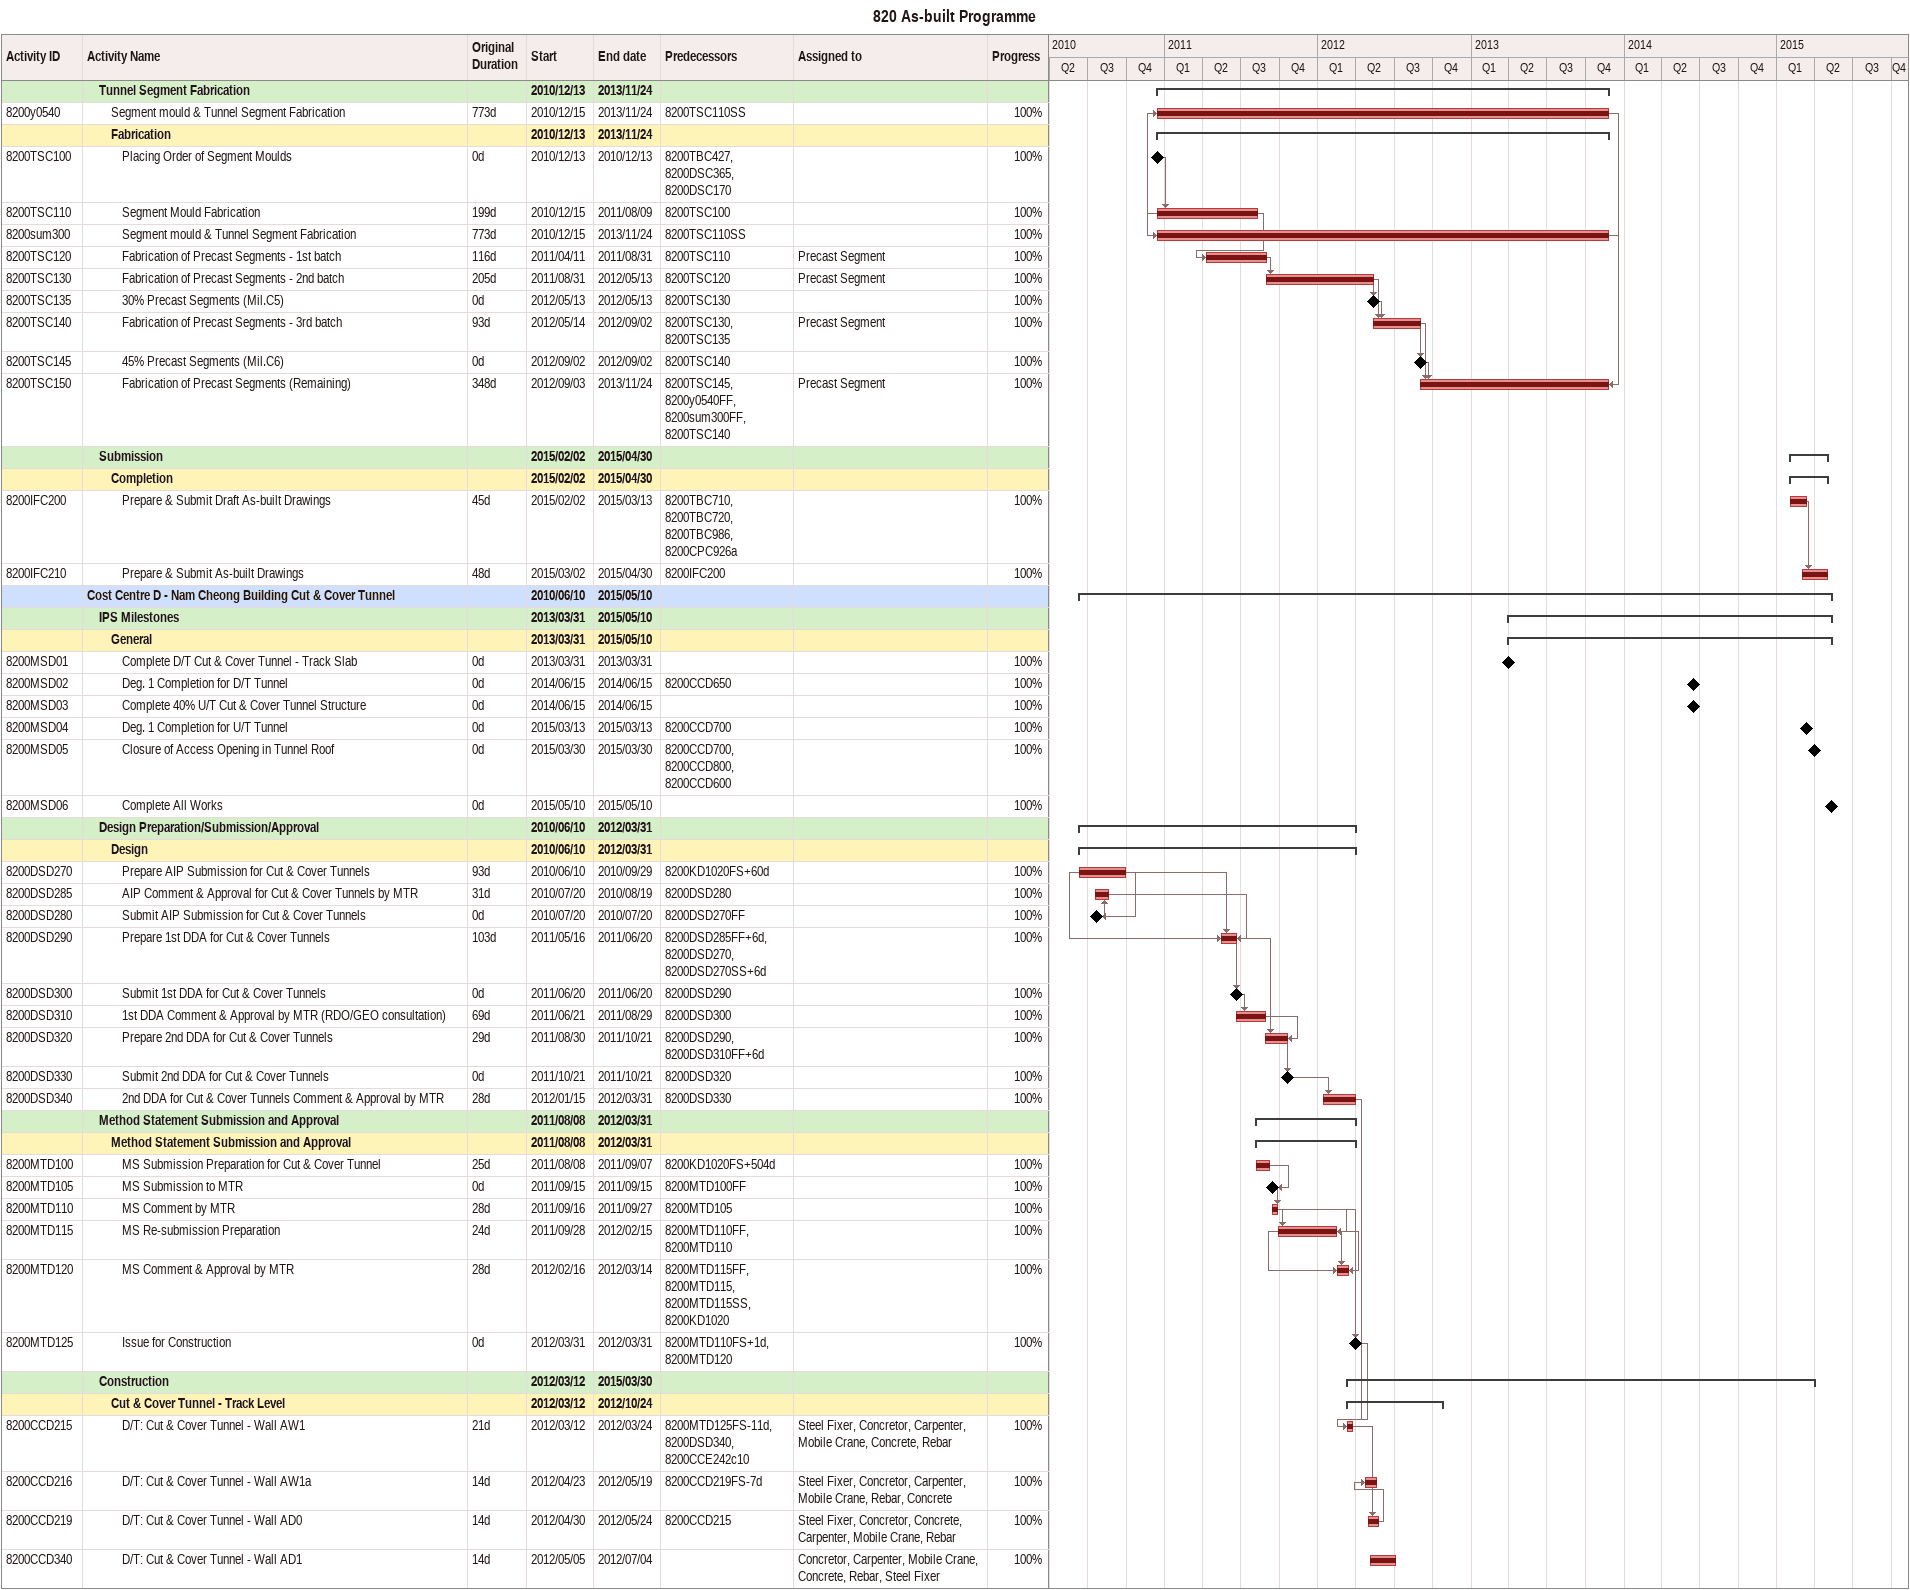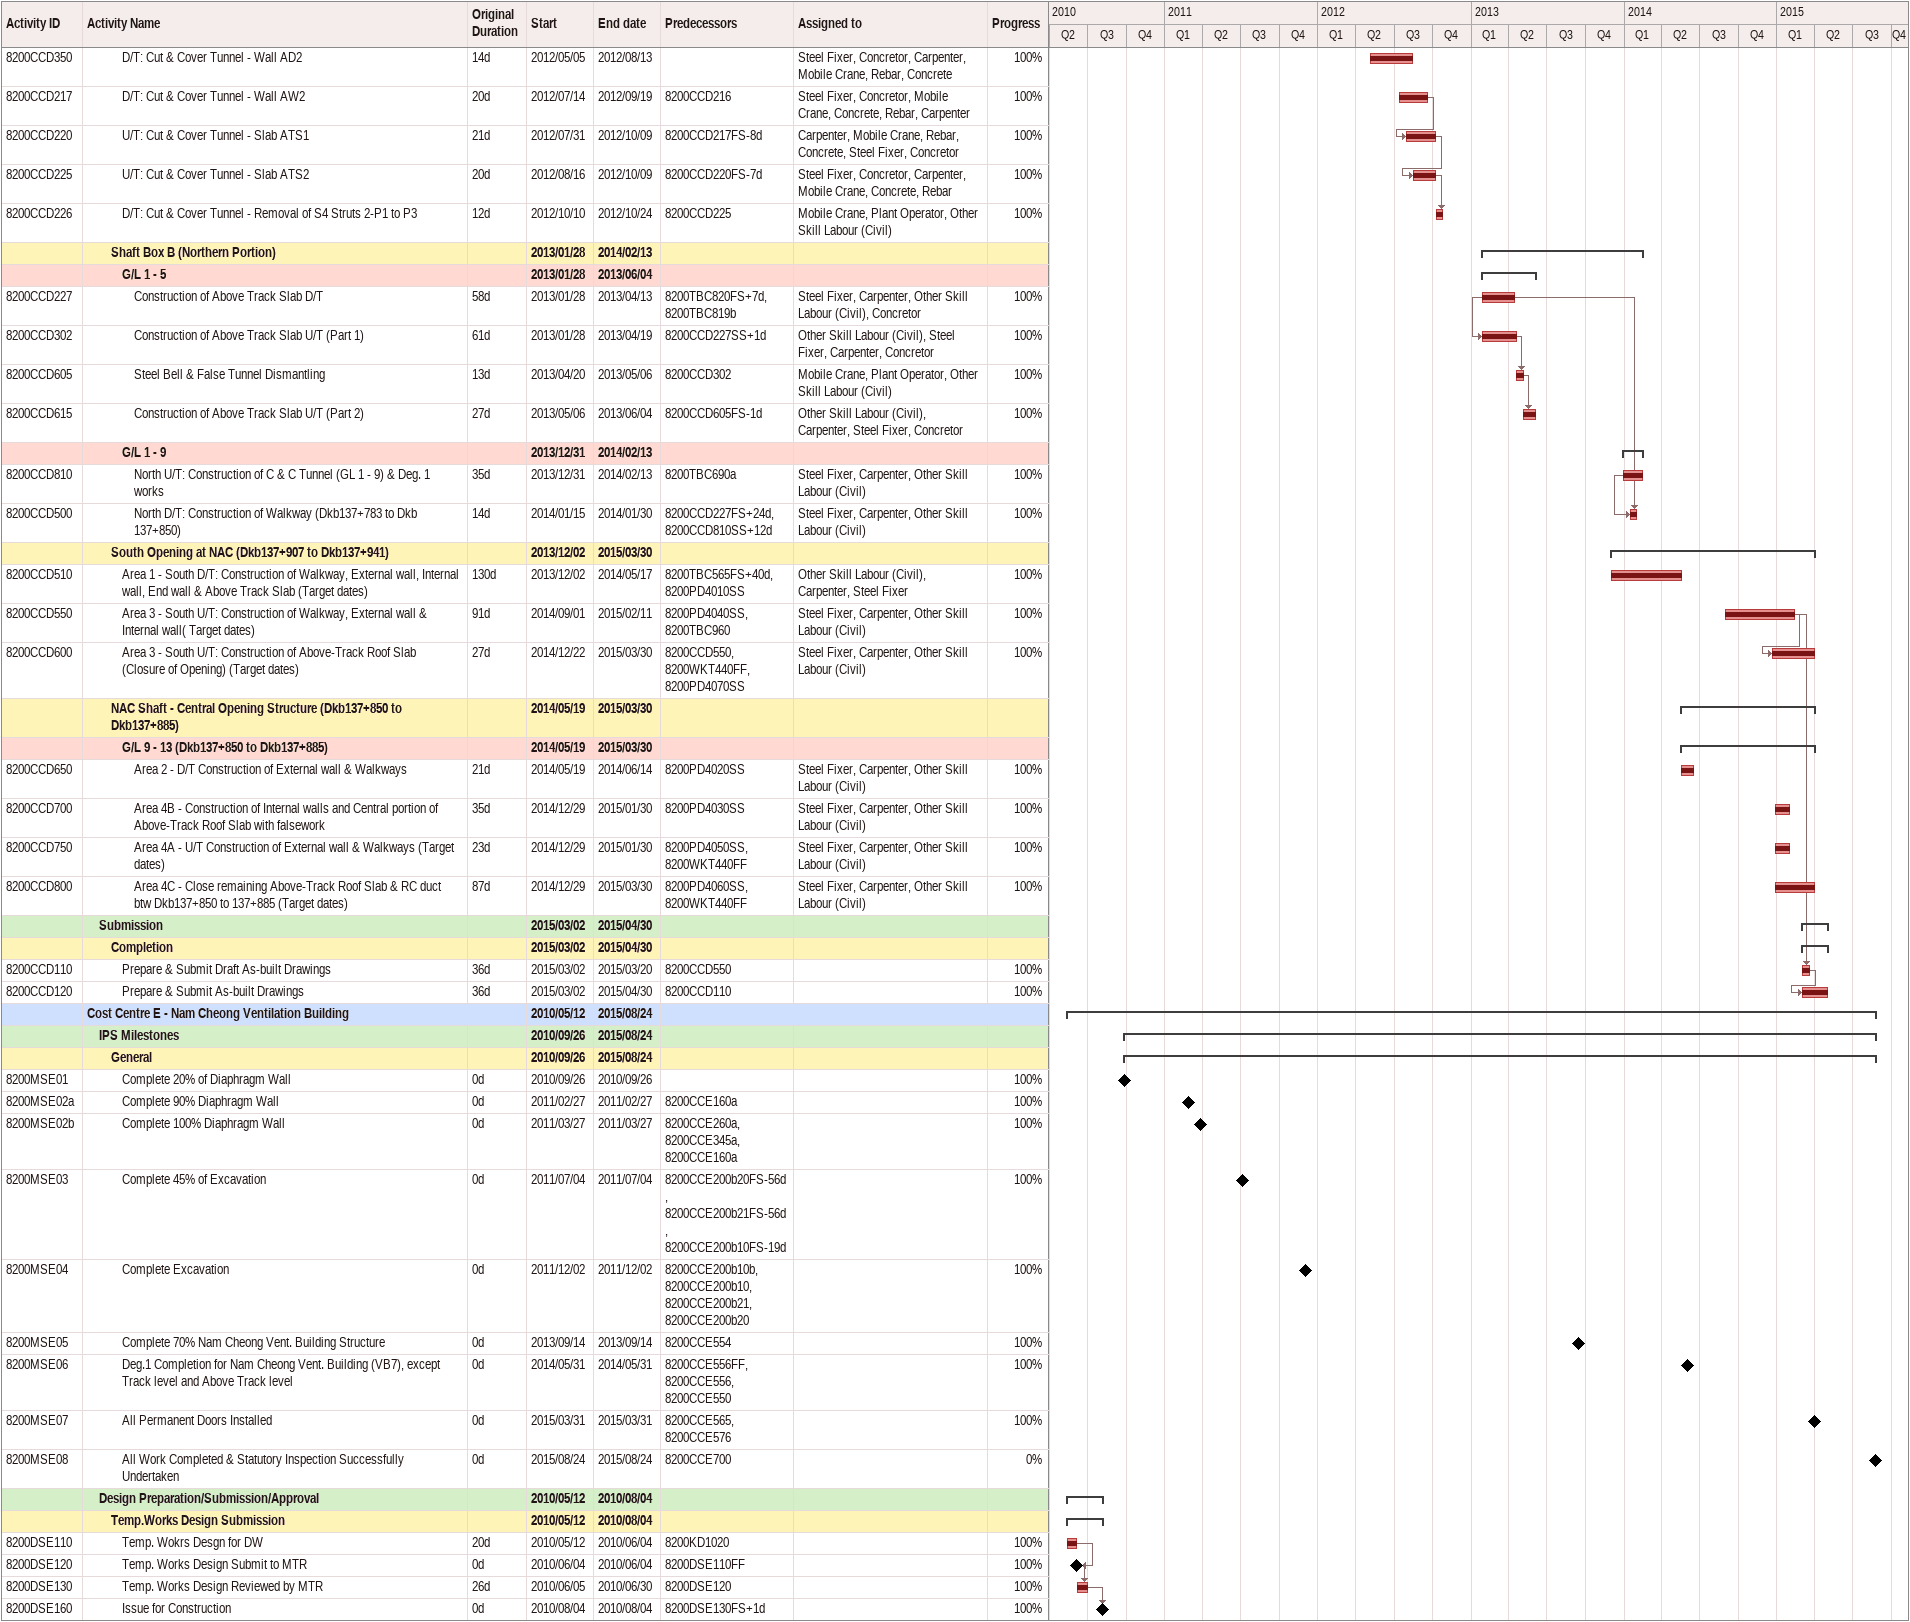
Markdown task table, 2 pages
820 As-built Programme

| ID | Level | Task | Original duration | Start | Finish | Predecessors | Resources | % complete |
|---|---|---|---|---|---|---|---|---|
|  | 2 | **Tunnel Segment Fabrication** |  | 2010-12-13 | 2013-11-24 |  |  |  |
| 8200y0540 | 3 | Segment mould & Tunnel Segment Fabrication | 773d | 2010-12-15 | 2013-11-24 | 8200TSC110SS |  | 100 |
|  | 3 | **Fabrication** |  | 2010-12-13 | 2013-11-24 |  |  |  |
| 8200TSC100 | 4 | Placing Order of Segment Moulds | 0d | 2010-12-13 | 2010-12-13 | 8200TBC427, 8200DSC365, 8200DSC170 |  | 100 |
| 8200TSC110 | 4 | Segment Mould Fabrication | 199d | 2010-12-15 | 2011-08-09 | 8200TSC100 |  | 100 |
| 8200sum300 | 4 | Segment mould & Tunnel Segment Fabrication | 773d | 2010-12-15 | 2013-11-24 | 8200TSC110SS |  | 100 |
| 8200TSC120 | 4 | Fabrication of Precast Segments - 1st batch | 116d | 2011-04-11 | 2011-08-31 | 8200TSC110 | Precast Segment | 100 |
| 8200TSC130 | 4 | Fabrication of Precast Segments - 2nd batch | 205d | 2011-08-31 | 2012-05-13 | 8200TSC120 | Precast Segment | 100 |
| 8200TSC135 | 4 | 30% Precast Segments (Mil.C5) | 0d | 2012-05-13 | 2012-05-13 | 8200TSC130 |  | 100 |
| 8200TSC140 | 4 | Fabrication of Precast Segments - 3rd batch | 93d | 2012-05-14 | 2012-09-02 | 8200TSC130, 8200TSC135 | Precast Segment | 100 |
| 8200TSC145 | 4 | 45% Precast Segments (Mil.C6) | 0d | 2012-09-02 | 2012-09-02 | 8200TSC140 |  | 100 |
| 8200TSC150 | 4 | Fabrication of Precast Segments (Remaining) | 348d | 2012-09-03 | 2013-11-24 | 8200TSC145, 8200y0540FF, 8200sum300FF, 8200TSC140 | Precast Segment | 100 |
|  | 2 | **Submission** |  | 2015-02-02 | 2015-04-30 |  |  |  |
|  | 3 | **Completion** |  | 2015-02-02 | 2015-04-30 |  |  |  |
| 8200IFC200 | 4 | Prepare & Submit Draft As-built Drawings | 45d | 2015-02-02 | 2015-03-13 | 8200TBC710, 8200TBC720, 8200TBC986, 8200CPC926a |  | 100 |
| 8200IFC210 | 4 | Prepare & Submit As-built Drawings | 48d | 2015-03-02 | 2015-04-30 | 8200IFC200 |  | 100 |
|  | 1 | **Cost Centre D - Nam Cheong Building Cut & Cover Tunnel** |  | 2010-06-10 | 2015-05-10 |  |  |  |
|  | 2 | **IPS Milestones** |  | 2013-03-31 | 2015-05-10 |  |  |  |
|  | 3 | **General** |  | 2013-03-31 | 2015-05-10 |  |  |  |
| 8200MSD01 | 4 | Complete D/T Cut & Cover Tunnel - Track Slab | 0d | 2013-03-31 | 2013-03-31 |  |  | 100 |
| 8200MSD02 | 4 | Deg. 1 Completion for D/T Tunnel | 0d | 2014-06-15 | 2014-06-15 | 8200CCD650 |  | 100 |
| 8200MSD03 | 4 | Complete 40% U/T Cut & Cover Tunnel Structure | 0d | 2014-06-15 | 2014-06-15 |  |  | 100 |
| 8200MSD04 | 4 | Deg. 1 Completion for U/T Tunnel | 0d | 2015-03-13 | 2015-03-13 | 8200CCD700 |  | 100 |
| 8200MSD05 | 4 | Closure of Access Opening in Tunnel Roof | 0d | 2015-03-30 | 2015-03-30 | 8200CCD700, 8200CCD800, 8200CCD600 |  | 100 |
| 8200MSD06 | 4 | Complete All Works | 0d | 2015-05-10 | 2015-05-10 |  |  | 100 |
|  | 2 | **Design Preparation/Submission/Approval** |  | 2010-06-10 | 2012-03-31 |  |  |  |
|  | 3 | **Design** |  | 2010-06-10 | 2012-03-31 |  |  |  |
| 8200DSD270 | 4 | Prepare AIP Submission for Cut & Cover Tunnels | 93d | 2010-06-10 | 2010-09-29 | 8200KD1020FS+60d |  | 100 |
| 8200DSD285 | 4 | AIP Comment & Approval for Cut & Cover Tunnels by MTR | 31d | 2010-07-20 | 2010-08-19 | 8200DSD280 |  | 100 |
| 8200DSD280 | 4 | Submit AIP Submission for Cut & Cover Tunnels | 0d | 2010-07-20 | 2010-07-20 | 8200DSD270FF |  | 100 |
| 8200DSD290 | 4 | Prepare 1st DDA for Cut & Cover Tunnels | 103d | 2011-05-16 | 2011-06-20 | 8200DSD285FF+6d, 8200DSD270, 8200DSD270SS+6d |  | 100 |
| 8200DSD300 | 4 | Submit 1st DDA for Cut & Cover Tunnels | 0d | 2011-06-20 | 2011-06-20 | 8200DSD290 |  | 100 |
| 8200DSD310 | 4 | 1st DDA Comment & Approval by MTR (RDO/GEO consultation) | 69d | 2011-06-21 | 2011-08-29 | 8200DSD300 |  | 100 |
| 8200DSD320 | 4 | Prepare 2nd DDA for Cut & Cover Tunnels | 29d | 2011-08-30 | 2011-10-21 | 8200DSD290, 8200DSD310FF+6d |  | 100 |
| 8200DSD330 | 4 | Submit 2nd DDA for Cut & Cover Tunnels | 0d | 2011-10-21 | 2011-10-21 | 8200DSD320 |  | 100 |
| 8200DSD340 | 4 | 2nd DDA for Cut & Cover Tunnels Comment & Approval by MTR | 28d | 2012-01-15 | 2012-03-31 | 8200DSD330 |  | 100 |
|  | 2 | **Method Statement Submission and Approval** |  | 2011-08-08 | 2012-03-31 |  |  |  |
|  | 3 | **Method Statement Submission and Approval** |  | 2011-08-08 | 2012-03-31 |  |  |  |
| 8200MTD100 | 4 | MS Submission Preparation for Cut & Cover Tunnel | 25d | 2011-08-08 | 2011-09-07 | 8200KD1020FS+504d |  | 100 |
| 8200MTD105 | 4 | MS Submission to MTR | 0d | 2011-09-15 | 2011-09-15 | 8200MTD100FF |  | 100 |
| 8200MTD110 | 4 | MS Comment by MTR | 28d | 2011-09-16 | 2011-09-27 | 8200MTD105 |  | 100 |
| 8200MTD115 | 4 | MS Re-submission Preparation | 24d | 2011-09-28 | 2012-02-15 | 8200MTD110FF, 8200MTD110 |  | 100 |
| 8200MTD120 | 4 | MS Comment & Approval by MTR | 28d | 2012-02-16 | 2012-03-14 | 8200MTD115FF, 8200MTD115, 8200MTD115SS, 8200KD1020 |  | 100 |
| 8200MTD125 | 4 | Issue for Construction | 0d | 2012-03-31 | 2012-03-31 | 8200MTD110FS+1d, 8200MTD120 |  | 100 |
|  | 2 | **Construction** |  | 2012-03-12 | 2015-03-30 |  |  |  |
|  | 3 | **Cut & Cover Tunnel - Track Level** |  | 2012-03-12 | 2012-10-24 |  |  |  |
| 8200CCD215 | 4 | D/T: Cut & Cover Tunnel - Wall AW1 | 21d | 2012-03-12 | 2012-03-24 | 8200MTD125FS-11d, 8200DSD340, 8200CCE242c10 | Steel Fixer, Concretor, Carpenter, Mobile Crane, Concrete, Rebar | 100 |
| 8200CCD216 | 4 | D/T: Cut & Cover Tunnel - Wall AW1a | 14d | 2012-04-23 | 2012-05-19 | 8200CCD219FS-7d | Steel Fixer, Concretor, Carpenter, Mobile Crane, Rebar, Concrete | 100 |
| 8200CCD219 | 4 | D/T: Cut & Cover Tunnel - Wall AD0 | 14d | 2012-04-30 | 2012-05-24 | 8200CCD215 | Steel Fixer, Concretor, Concrete, Carpenter, Mobile Crane, Rebar | 100 |
| 8200CCD340 | 4 | D/T: Cut & Cover Tunnel - Wall AD1 | 14d | 2012-05-05 | 2012-07-04 |  | Concretor, Carpenter, Mobile Crane, Concrete, Rebar, Steel Fixer | 100 |
| 8200CCD350 | 4 | D/T: Cut & Cover Tunnel - Wall AD2 | 14d | 2012-05-05 | 2012-08-13 |  | Steel Fixer, Concretor, Carpenter, Mobile Crane, Rebar, Concrete | 100 |
| 8200CCD217 | 4 | D/T: Cut & Cover Tunnel - Wall AW2 | 20d | 2012-07-14 | 2012-09-19 | 8200CCD216 | Steel Fixer, Concretor, Mobile Crane, Concrete, Rebar, Carpenter | 100 |
| 8200CCD220 | 4 | U/T: Cut & Cover Tunnel - Slab ATS1 | 21d | 2012-07-31 | 2012-10-09 | 8200CCD217FS-8d | Carpenter, Mobile Crane, Rebar, Concrete, Steel Fixer, Concretor | 100 |
| 8200CCD225 | 4 | U/T: Cut & Cover Tunnel - Slab ATS2 | 20d | 2012-08-16 | 2012-10-09 | 8200CCD220FS-7d | Steel Fixer, Concretor, Carpenter, Mobile Crane, Concrete, Rebar | 100 |
| 8200CCD226 | 4 | D/T: Cut & Cover Tunnel - Removal of S4 Struts 2-P1 to P3 | 12d | 2012-10-10 | 2012-10-24 | 8200CCD225 | Mobile Crane, Plant Operator, Other Skill Labour (Civil) | 100 |
|  | 3 | **Shaft Box B (Northern Portion)** |  | 2013-01-28 | 2014-02-13 |  |  |  |
|  | 4 | **G/L 1 - 5** |  | 2013-01-28 | 2013-06-04 |  |  |  |
| 8200CCD227 | 5 | Construction of Above Track Slab D/T | 58d | 2013-01-28 | 2013-04-13 | 8200TBC820FS+7d, 8200TBC819b | Steel Fixer, Carpenter, Other Skill Labour (Civil), Concretor | 100 |
| 8200CCD302 | 5 | Construction of Above Track Slab U/T (Part 1) | 61d | 2013-01-28 | 2013-04-19 | 8200CCD227SS+1d | Other Skill Labour (Civil), Steel Fixer, Carpenter, Concretor | 100 |
| 8200CCD605 | 5 | Steel Bell & False Tunnel Dismantling | 13d | 2013-04-20 | 2013-05-06 | 8200CCD302 | Mobile Crane, Plant Operator, Other Skill Labour (Civil) | 100 |
| 8200CCD615 | 5 | Construction of Above Track Slab U/T (Part 2) | 27d | 2013-05-06 | 2013-06-04 | 8200CCD605FS-1d | Other Skill Labour (Civil), Carpenter, Steel Fixer, Concretor | 100 |
|  | 4 | **G/L 1 - 9** |  | 2013-12-31 | 2014-02-13 |  |  |  |
| 8200CCD810 | 5 | North U/T: Construction of C & C Tunnel (GL 1 - 9) & Deg. 1 works | 35d | 2013-12-31 | 2014-02-13 | 8200TBC690a | Steel Fixer, Carpenter, Other Skill Labour (Civil) | 100 |
| 8200CCD500 | 5 | North D/T: Construction of Walkway (Dkb137+783 to Dkb 137+850) | 14d | 2014-01-15 | 2014-01-30 | 8200CCD227FS+24d, 8200CCD810SS+12d | Steel Fixer, Carpenter, Other Skill Labour (Civil) | 100 |
|  | 3 | **South Opening at NAC (Dkb137+907 to Dkb137+941)** |  | 2013-12-02 | 2015-03-30 |  |  |  |
| 8200CCD510 | 4 | Area 1 - South D/T: Construction of Walkway, External wall, Internal wall, End wall & Above Track Slab (Target dates) | 130d | 2013-12-02 | 2014-05-17 | 8200TBC565FS+40d, 8200PD4010SS | Other Skill Labour (Civil), Carpenter, Steel Fixer | 100 |
| 8200CCD550 | 4 | Area 3 - South U/T: Construction of Walkway, External wall & Internal wall( Target dates) | 91d | 2014-09-01 | 2015-02-11 | 8200PD4040SS, 8200TBC960 | Steel Fixer, Carpenter, Other Skill Labour (Civil) | 100 |
| 8200CCD600 | 4 | Area 3 - South U/T: Construction of Above-Track Roof Slab (Closure of Opening) (Target dates) | 27d | 2014-12-22 | 2015-03-30 | 8200CCD550, 8200WKT440FF, 8200PD4070SS | Steel Fixer, Carpenter, Other Skill Labour (Civil) | 100 |
|  | 3 | **NAC Shaft - Central Opening Structure (Dkb137+850 to Dkb137+885)** |  | 2014-05-19 | 2015-03-30 |  |  |  |
|  | 4 | **G/L 9 - 13 (Dkb137+850 to Dkb137+885)** |  | 2014-05-19 | 2015-03-30 |  |  |  |
| 8200CCD650 | 5 | Area 2 - D/T Construction of External wall & Walkways | 21d | 2014-05-19 | 2014-06-14 | 8200PD4020SS | Steel Fixer, Carpenter, Other Skill Labour (Civil) | 100 |
| 8200CCD700 | 5 | Area 4B - Construction of Internal walls and Central portion of Above-Track Roof Slab with falsework | 35d | 2014-12-29 | 2015-01-30 | 8200PD4030SS | Steel Fixer, Carpenter, Other Skill Labour (Civil) | 100 |
| 8200CCD750 | 5 | Area 4A - U/T Construction of External wall & Walkways (Target dates) | 23d | 2014-12-29 | 2015-01-30 | 8200PD4050SS, 8200WKT440FF | Steel Fixer, Carpenter, Other Skill Labour (Civil) | 100 |
| 8200CCD800 | 5 | Area 4C - Close remaining Above-Track Roof Slab & RC duct btw Dkb137+850 to 137+885 (Target dates) | 87d | 2014-12-29 | 2015-03-30 | 8200PD4060SS, 8200WKT440FF | Steel Fixer, Carpenter, Other Skill Labour (Civil) | 100 |
|  | 2 | **Submission** |  | 2015-03-02 | 2015-04-30 |  |  |  |
|  | 3 | **Completion** |  | 2015-03-02 | 2015-04-30 |  |  |  |
| 8200CCD110 | 4 | Prepare & Submit Draft As-built Drawings | 36d | 2015-03-02 | 2015-03-20 | 8200CCD550 |  | 100 |
| 8200CCD120 | 4 | Prepare & Submit As-built Drawings | 36d | 2015-03-02 | 2015-04-30 | 8200CCD110 |  | 100 |
|  | 1 | **Cost Centre E - Nam Cheong Ventilation Building** |  | 2010-05-12 | 2015-08-24 |  |  |  |
|  | 2 | **IPS Milestones** |  | 2010-09-26 | 2015-08-24 |  |  |  |
|  | 3 | **General** |  | 2010-09-26 | 2015-08-24 |  |  |  |
| 8200MSE01 | 4 | Complete 20% of Diaphragm Wall | 0d | 2010-09-26 | 2010-09-26 |  |  | 100 |
| 8200MSE02a | 4 | Complete 90% Diaphragm Wall | 0d | 2011-02-27 | 2011-02-27 | 8200CCE160a |  | 100 |
| 8200MSE02b | 4 | Complete 100% Diaphragm Wall | 0d | 2011-03-27 | 2011-03-27 | 8200CCE260a, 8200CCE345a, 8200CCE160a |  | 100 |
| 8200MSE03 | 4 | Complete 45% of Excavation | 0d | 2011-07-04 | 2011-07-04 | 8200CCE200b20FS-56d, 8200CCE200b21FS-56d, 8200CCE200b10FS-19d |  | 100 |
| 8200MSE04 | 4 | Complete Excavation | 0d | 2011-12-02 | 2011-12-02 | 8200CCE200b10b, 8200CCE200b10, 8200CCE200b21, 8200CCE200b20 |  | 100 |
| 8200MSE05 | 4 | Complete 70% Nam Cheong Vent. Building Structure | 0d | 2013-09-14 | 2013-09-14 | 8200CCE554 |  | 100 |
| 8200MSE06 | 4 | Deg.1 Completion for Nam Cheong Vent. Building (VB7), except Track level and Above Track level | 0d | 2014-05-31 | 2014-05-31 | 8200CCE556FF, 8200CCE556, 8200CCE550 |  | 100 |
| 8200MSE07 | 4 | All Permanent Doors Installed | 0d | 2015-03-31 | 2015-03-31 | 8200CCE565, 8200CCE576 |  | 100 |
| 8200MSE08 | 4 | All Work Completed & Statutory Inspection Successfully Undertaken | 0d | 2015-08-24 | 2015-08-24 | 8200CCE700 |  | 0 |
|  | 2 | **Design Preparation/Submission/Approval** |  | 2010-05-12 | 2010-08-04 |  |  |  |
|  | 3 | **Temp.Works Design Submission** |  | 2010-05-12 | 2010-08-04 |  |  |  |
| 8200DSE110 | 4 | Temp. Wokrs Desgn for DW | 20d | 2010-05-12 | 2010-06-04 | 8200KD1020 |  | 100 |
| 8200DSE120 | 4 | Temp. Works Design Submit to MTR | 0d | 2010-06-04 | 2010-06-04 | 8200DSE110FF |  | 100 |
| 8200DSE130 | 4 | Temp. Works Design Reviewed by MTR | 26d | 2010-06-05 | 2010-06-30 | 8200DSE120 |  | 100 |
| 8200DSE160 | 4 | Issue for Construction | 0d | 2010-08-04 | 2010-08-04 | 8200DSE130FS+1d |  | 100 |
